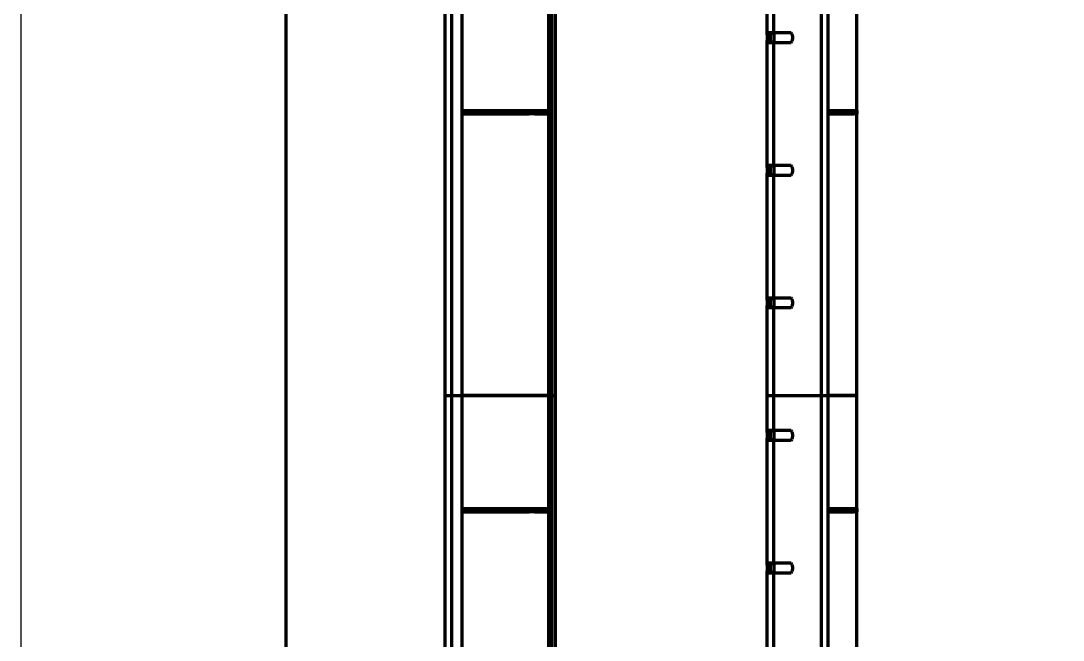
# Model space of a CAD drawing. Header units: millimetres. Extents: x 0 to 594, y 0 to 420.
# Drawn here: x 0 to 78.6, y 212.6 to 259.3 of the extents above; entities that cross this region are included whole.
import ezdxf

# ---------------------------------------------------------------- set-up
doc = ezdxf.new("R2010")
doc.units = ezdxf.units.MM

msp = doc.modelspace()

# ---------------------------------------------------------------- linework, layer by layer
at = {"color": 1, "lineweight": 70}
for p, q in [((32, 231), (32, 405)), ((32.5, 231), (32.5, 405)), ((33.3, 231), (33.3, 405)), ((40.05, 231), (40.05, 405)), ((40.3, 405), (40.3, 231)), ((60.4, 231), (60.4, 405)), ((60.9, 231), (60.9, 405)), ((39.8, 282.25), (39.8, 252.5)), ((63.05, 252.5), (63.05, 282.25)), ((32, 258.36), (32, 267.64)), ((56.3, 258.36), (56.3, 267.64)), ((56.8, 258.36), (56.8, 267.64)), ((56.3, 258.359), (56.3, 258.36)), ((56.303, 258.36), (56.3, 258.36)), ((56.3, 258.356), (56.3, 258.359)), ((56.3, 258.352), (56.3, 258.356)), ((56.3, 258.345), (56.3, 258.352)), ((56.3, 258.337), (56.3, 258.345)), ((56.3, 258.327), (56.3, 258.337)), ((56.3, 258.316), (56.3, 258.327)), ((56.3, 258.304), (56.3, 258.316)), ((56.3, 258.29), (56.3, 258.304)), ((56.3, 258.275), (56.3, 258.29)), ((56.3, 258.26), (56.3, 258.275)), ((56.3, 258.243), (56.3, 258.26)), ((56.3, 258.227), (56.3, 258.243)), ((56.3, 258.21), (56.3, 258.227)), ((56.3, 258.21), (56.3, 257.79)), ((56.55, 258.21), (56.3, 258.21)), ((56.313, 258.36), (56.303, 258.36)), ((56.328, 258.36), (56.313, 258.36)), ((56.35, 258.36), (56.328, 258.36)), ((56.377, 258.36), (56.35, 258.36)), ((56.409, 258.36), (56.377, 258.36)), ((56.446, 258.36), (56.409, 258.36)), ((56.488, 258.36), (56.446, 258.36)), ((56.534, 258.36), (56.488, 258.36)), ((56.583, 258.36), (56.534, 258.36)), ((56.55, 258.36), (56.55, 258.359)), ((56.55, 258.359), (56.55, 258.356)), ((56.55, 258.356), (56.55, 258.352)), ((56.55, 258.352), (56.55, 258.345)), ((56.55, 258.345), (56.55, 258.337)), ((56.55, 258.337), (56.55, 258.327)), ((56.55, 258.327), (56.55, 258.316)), ((56.55, 258.316), (56.55, 258.304)), ((56.55, 258.304), (56.55, 258.29)), ((56.55, 258.29), (56.55, 258.275)), ((56.55, 258.275), (56.55, 258.26)), ((56.55, 258.26), (56.55, 258.243)), ((56.55, 258.243), (56.55, 258.227)), ((56.55, 258.227), (56.55, 258.21)), ((56.55, 257.79), (56.55, 258.21)), ((56.635, 258.36), (56.583, 258.36)), ((56.689, 258.36), (56.635, 258.36)), ((56.744, 258.36), (56.689, 258.36)), ((56.8, 258.36), (56.744, 258.36)), ((58.1, 258.36), (56.8, 258.36)), ((56.8, 258.36), (56.8, 257.64)), ((58.171, 258.271), (58.1, 258.36)), ((58.22, 258.168), (58.171, 258.271)), ((58.246, 258.057), (58.22, 258.168)), ((58.22, 257.832), (58.246, 257.943)), ((58.246, 257.943), (58.246, 258.057)), ((32, 248.36), (32, 257.64)), ((56.3, 257.773), (56.3, 257.79)), ((56.3, 257.79), (56.55, 257.79)), ((56.3, 257.757), (56.3, 257.773)), ((56.3, 257.74), (56.3, 257.757)), ((56.3, 257.725), (56.3, 257.74)), ((56.3, 257.71), (56.3, 257.725)), ((56.3, 257.696), (56.3, 257.71)), ((56.3, 257.684), (56.3, 257.696)), ((56.3, 257.673), (56.3, 257.684)), ((56.3, 257.663), (56.3, 257.673)), ((56.3, 257.655), (56.3, 257.663)), ((56.3, 257.648), (56.3, 257.655)), ((56.3, 257.644), (56.3, 257.648)), ((56.3, 257.641), (56.3, 257.644)), ((56.3, 257.64), (56.3, 257.641)), ((56.3, 257.64), (56.303, 257.64)), ((56.3, 248.36), (56.3, 257.64)), ((56.303, 257.64), (56.313, 257.64)), ((56.313, 257.64), (56.328, 257.64)), ((56.328, 257.64), (56.35, 257.64)), ((56.35, 257.64), (56.377, 257.64)), ((56.377, 257.64), (56.409, 257.64)), ((56.409, 257.64), (56.446, 257.64)), ((56.446, 257.64), (56.488, 257.64)), ((56.488, 257.64), (56.534, 257.64)), ((56.534, 257.64), (56.583, 257.64)), ((56.55, 257.79), (56.55, 257.773)), ((56.55, 257.773), (56.55, 257.757)), ((56.55, 257.757), (56.55, 257.74)), ((56.55, 257.74), (56.55, 257.725)), ((56.55, 257.725), (56.55, 257.71)), ((56.55, 257.71), (56.55, 257.696)), ((56.55, 257.696), (56.55, 257.684)), ((56.55, 257.684), (56.55, 257.673)), ((56.55, 257.673), (56.55, 257.663)), ((56.55, 257.663), (56.55, 257.655)), ((56.55, 257.655), (56.55, 257.648)), ((56.55, 257.648), (56.55, 257.644)), ((56.55, 257.644), (56.55, 257.641)), ((56.55, 257.641), (56.55, 257.64)), ((56.583, 257.64), (56.635, 257.64)), ((56.635, 257.64), (56.689, 257.64)), ((56.689, 257.64), (56.744, 257.64)), ((56.744, 257.64), (56.8, 257.64)), ((56.8, 257.64), (58.1, 257.64)), ((56.8, 248.36), (56.8, 257.64)), ((58.1, 257.64), (58.171, 257.729)), ((58.171, 257.729), (58.22, 257.832)), ((33.3, 252.5), (33.71, 252.5)), ((33.71, 252.5), (34.119, 252.5)), ((34.119, 252.5), (34.525, 252.5)), ((34.525, 252.5), (34.926, 252.5)), ((34.926, 252.5), (35.322, 252.5)), ((35.322, 252.5), (35.709, 252.5)), ((35.709, 252.5), (36.087, 252.5)), ((36.087, 252.5), (36.455, 252.5)), ((36.455, 252.5), (36.81, 252.5)), ((36.81, 252.5), (37.152, 252.5)), ((37.152, 252.5), (37.478, 252.5)), ((37.478, 252.5), (37.789, 252.5)), ((37.789, 252.5), (38.081, 252.5)), ((38.081, 252.5), (38.355, 252.5)), ((38.355, 252.5), (38.376, 252.5)), ((38.355, 252.25), (38.355, 252.5)), ((38.376, 252.5), (38.398, 252.5)), ((38.398, 252.5), (38.422, 252.5)), ((38.422, 252.5), (38.447, 252.5)), ((38.447, 252.5), (38.472, 252.5)), ((38.472, 252.5), (38.499, 252.5)), ((38.499, 252.5), (38.527, 252.5)), ((38.527, 252.5), (38.556, 252.5)), ((38.556, 252.5), (38.585, 252.5)), ((38.585, 252.5), (38.615, 252.5)), ((38.615, 252.5), (38.645, 252.5)), ((38.645, 252.5), (38.676, 252.5)), ((38.676, 252.5), (38.707, 252.5)), ((38.707, 252.5), (38.738, 252.5)), ((38.738, 252.5), (39.75, 252.5)), ((38.738, 252.5), (38.738, 252.25)), ((39.75, 252.5), (39.778, 252.5)), ((39.75, 252.25), (39.75, 252.5)), ((39.778, 252.5), (39.806, 252.5)), ((39.806, 252.5), (39.833, 252.5)), ((39.833, 252.5), (39.858, 252.5)), ((39.858, 252.5), (39.883, 252.5)), ((39.883, 252.5), (39.906, 252.5)), ((39.906, 252.5), (39.927, 252.5)), ((39.927, 252.5), (39.945, 252.5)), ((39.945, 252.5), (39.962, 252.5)), ((39.962, 252.5), (39.975, 252.5)), ((39.975, 252.5), (39.986, 252.5)), ((39.986, 252.5), (39.994, 252.5)), ((39.994, 252.5), (39.998, 252.5)), ((39.998, 252.5), (40, 252.5)), ((40, 252.5), (40, 252.25)), ((60.9, 252.5), (60.986, 252.5)), ((60.986, 252.5), (61.08, 252.5)), ((61.08, 252.5), (61.184, 252.5)), ((61.184, 252.5), (61.297, 252.5)), ((61.297, 252.5), (61.419, 252.5)), ((61.419, 252.5), (61.549, 252.5)), ((61.549, 252.5), (61.687, 252.5)), ((61.687, 252.5), (61.834, 252.5)), ((61.834, 252.5), (61.989, 252.5)), ((61.989, 252.5), (62.151, 252.5)), ((62.151, 252.5), (62.321, 252.5)), ((62.321, 252.5), (62.498, 252.5)), ((62.498, 252.5), (62.682, 252.5)), ((62.682, 252.5), (62.872, 252.5)), ((62.872, 252.5), (62.895, 252.5)), ((62.872, 252.25), (62.872, 252.5)), ((62.895, 252.5), (62.917, 252.5)), ((62.917, 252.5), (62.937, 252.5)), ((62.937, 252.5), (62.956, 252.5)), ((62.956, 252.5), (62.974, 252.5)), ((62.974, 252.5), (62.989, 252.5)), ((62.989, 252.5), (63.003, 252.5)), ((63.003, 252.5), (63.016, 252.5)), ((63.016, 252.5), (63.026, 252.5)), ((63.026, 252.5), (63.035, 252.5)), ((63.035, 252.5), (63.041, 252.5)), ((63.041, 252.5), (63.046, 252.5)), ((63.046, 252.5), (63.049, 252.5)), ((63.049, 252.5), (63.05, 252.5)), ((63.05, 252.5), (63.05, 252.25)), ((33.3, 252.25), (33.71, 252.25)), ((33.71, 252.25), (34.119, 252.25)), ((34.119, 252.25), (34.525, 252.25)), ((34.525, 252.25), (34.926, 252.25)), ((34.926, 252.25), (35.322, 252.25)), ((35.322, 252.25), (35.709, 252.25)), ((35.709, 252.25), (36.087, 252.25)), ((36.087, 252.25), (36.455, 252.25)), ((36.455, 252.25), (36.81, 252.25)), ((36.81, 252.25), (37.152, 252.25)), ((37.152, 252.25), (37.478, 252.25)), ((37.478, 252.25), (37.789, 252.25)), ((37.789, 252.25), (38.081, 252.25)), ((38.081, 252.25), (38.355, 252.25)), ((38.376, 252.25), (38.355, 252.25)), ((38.398, 252.25), (38.376, 252.25)), ((38.422, 252.25), (38.398, 252.25)), ((38.447, 252.25), (38.422, 252.25)), ((38.472, 252.25), (38.447, 252.25)), ((38.499, 252.25), (38.472, 252.25)), ((38.527, 252.25), (38.499, 252.25)), ((38.556, 252.25), (38.527, 252.25)), ((38.585, 252.25), (38.556, 252.25)), ((38.615, 252.25), (38.585, 252.25)), ((38.645, 252.25), (38.615, 252.25)), ((38.676, 252.25), (38.645, 252.25)), ((38.707, 252.25), (38.676, 252.25)), ((38.738, 252.25), (38.707, 252.25)), ((38.738, 252.25), (39.75, 252.25)), ((39.778, 252.25), (39.75, 252.25)), ((39.806, 252.25), (39.778, 252.25)), ((39.8, 252.25), (39.8, 231)), ((39.833, 252.25), (39.806, 252.25)), ((39.858, 252.25), (39.833, 252.25)), ((39.883, 252.25), (39.858, 252.25)), ((39.906, 252.25), (39.883, 252.25)), ((39.927, 252.25), (39.906, 252.25)), ((39.945, 252.25), (39.927, 252.25)), ((39.962, 252.25), (39.945, 252.25)), ((39.975, 252.25), (39.962, 252.25)), ((39.986, 252.25), (39.975, 252.25)), ((39.994, 252.25), (39.986, 252.25)), ((39.998, 252.25), (39.994, 252.25)), ((40, 252.25), (39.998, 252.25)), ((60.9, 252.25), (60.986, 252.25)), ((60.986, 252.25), (61.08, 252.25)), ((61.08, 252.25), (61.184, 252.25)), ((61.184, 252.25), (61.297, 252.25)), ((61.297, 252.25), (61.419, 252.25)), ((61.419, 252.25), (61.549, 252.25)), ((61.549, 252.25), (61.687, 252.25)), ((61.687, 252.25), (61.834, 252.25)), ((61.834, 252.25), (61.989, 252.25)), ((61.989, 252.25), (62.151, 252.25)), ((62.151, 252.25), (62.321, 252.25)), ((62.321, 252.25), (62.498, 252.25)), ((62.498, 252.25), (62.682, 252.25)), ((62.682, 252.25), (62.872, 252.25)), ((62.895, 252.25), (62.872, 252.25)), ((62.917, 252.25), (62.895, 252.25)), ((62.937, 252.25), (62.917, 252.25)), ((62.956, 252.25), (62.937, 252.25)), ((62.974, 252.25), (62.956, 252.25)), ((62.989, 252.25), (62.974, 252.25)), ((63.003, 252.25), (62.989, 252.25)), ((63.016, 252.25), (63.003, 252.25)), ((63.026, 252.25), (63.016, 252.25)), ((63.035, 252.25), (63.026, 252.25)), ((63.041, 252.25), (63.035, 252.25)), ((63.046, 252.25), (63.041, 252.25)), ((63.049, 252.25), (63.046, 252.25)), ((63.05, 252.25), (63.049, 252.25)), ((63.05, 231), (63.05, 252.25)), ((56.3, 248.359), (56.3, 248.36)), ((56.303, 248.36), (56.3, 248.36)), ((56.3, 248.356), (56.3, 248.359)), ((56.3, 248.352), (56.3, 248.356)), ((56.3, 248.345), (56.3, 248.352)), ((56.3, 248.337), (56.3, 248.345)), ((56.3, 248.327), (56.3, 248.337)), ((56.3, 248.316), (56.3, 248.327)), ((56.3, 248.304), (56.3, 248.316)), ((56.3, 248.29), (56.3, 248.304)), ((56.3, 248.275), (56.3, 248.29)), ((56.3, 248.26), (56.3, 248.275)), ((56.3, 248.243), (56.3, 248.26)), ((56.3, 248.227), (56.3, 248.243)), ((56.3, 248.21), (56.3, 248.227)), ((56.3, 248.21), (56.3, 247.79)), ((56.55, 248.21), (56.3, 248.21)), ((56.3, 247.773), (56.3, 247.79)), ((56.3, 247.79), (56.55, 247.79)), ((56.3, 247.757), (56.3, 247.773)), ((56.3, 247.74), (56.3, 247.757)), ((56.3, 247.725), (56.3, 247.74)), ((56.3, 247.71), (56.3, 247.725)), ((56.3, 247.696), (56.3, 247.71)), ((56.3, 247.684), (56.3, 247.696)), ((56.3, 247.673), (56.3, 247.684)), ((56.3, 247.663), (56.3, 247.673)), ((56.313, 248.36), (56.303, 248.36)), ((56.328, 248.36), (56.313, 248.36)), ((56.35, 248.36), (56.328, 248.36)), ((56.377, 248.36), (56.35, 248.36)), ((56.409, 248.36), (56.377, 248.36)), ((56.446, 248.36), (56.409, 248.36)), ((56.488, 248.36), (56.446, 248.36)), ((56.534, 248.36), (56.488, 248.36)), ((56.583, 248.36), (56.534, 248.36)), ((56.55, 248.36), (56.55, 248.359)), ((56.55, 248.359), (56.55, 248.356)), ((56.55, 248.356), (56.55, 248.352)), ((56.55, 248.352), (56.55, 248.345)), ((56.55, 248.345), (56.55, 248.337)), ((56.55, 248.337), (56.55, 248.327)), ((56.55, 248.327), (56.55, 248.316)), ((56.55, 248.316), (56.55, 248.304)), ((56.55, 248.304), (56.55, 248.29)), ((56.55, 248.29), (56.55, 248.275)), ((56.55, 248.275), (56.55, 248.26)), ((56.55, 248.26), (56.55, 248.243)), ((56.55, 248.243), (56.55, 248.227)), ((56.55, 248.227), (56.55, 248.21)), ((56.55, 247.79), (56.55, 248.21)), ((56.55, 247.79), (56.55, 247.773)), ((56.55, 247.773), (56.55, 247.757)), ((56.55, 247.757), (56.55, 247.74)), ((56.55, 247.74), (56.55, 247.725)), ((56.55, 247.725), (56.55, 247.71)), ((56.55, 247.71), (56.55, 247.696)), ((56.55, 247.696), (56.55, 247.684)), ((56.55, 247.684), (56.55, 247.673)), ((56.55, 247.673), (56.55, 247.663)), ((56.635, 248.36), (56.583, 248.36)), ((56.689, 248.36), (56.635, 248.36)), ((56.744, 248.36), (56.689, 248.36)), ((56.8, 248.36), (56.744, 248.36)), ((58.1, 248.36), (56.8, 248.36)), ((56.8, 248.36), (56.8, 247.64)), ((58.171, 248.271), (58.1, 248.36)), ((58.1, 247.64), (58.171, 247.729)), ((58.22, 248.168), (58.171, 248.271)), ((58.171, 247.729), (58.22, 247.832)), ((58.246, 248.057), (58.22, 248.168)), ((58.22, 247.832), (58.246, 247.943)), ((58.246, 247.943), (58.246, 248.057)), ((32, 238.36), (32, 247.64)), ((56.3, 247.655), (56.3, 247.663)), ((56.3, 247.648), (56.3, 247.655)), ((56.3, 247.644), (56.3, 247.648)), ((56.3, 247.641), (56.3, 247.644)), ((56.3, 247.64), (56.3, 247.641)), ((56.3, 247.64), (56.303, 247.64)), ((56.3, 238.36), (56.3, 247.64)), ((56.303, 247.64), (56.313, 247.64)), ((56.313, 247.64), (56.328, 247.64)), ((56.328, 247.64), (56.35, 247.64)), ((56.35, 247.64), (56.377, 247.64)), ((56.377, 247.64), (56.409, 247.64)), ((56.409, 247.64), (56.446, 247.64)), ((56.446, 247.64), (56.488, 247.64)), ((56.488, 247.64), (56.534, 247.64)), ((56.534, 247.64), (56.583, 247.64)), ((56.55, 247.663), (56.55, 247.655)), ((56.55, 247.655), (56.55, 247.648)), ((56.55, 247.648), (56.55, 247.644)), ((56.55, 247.644), (56.55, 247.641)), ((56.55, 247.641), (56.55, 247.64)), ((56.583, 247.64), (56.635, 247.64)), ((56.635, 247.64), (56.689, 247.64)), ((56.689, 247.64), (56.744, 247.64)), ((56.744, 247.64), (56.8, 247.64)), ((56.8, 247.64), (58.1, 247.64)), ((56.8, 238.36), (56.8, 247.64)), ((56.3, 238.359), (56.3, 238.36)), ((56.303, 238.36), (56.3, 238.36)), ((56.3, 238.356), (56.3, 238.359)), ((56.3, 238.352), (56.3, 238.356)), ((56.3, 238.345), (56.3, 238.352)), ((56.3, 238.337), (56.3, 238.345)), ((56.3, 238.327), (56.3, 238.337)), ((56.3, 238.316), (56.3, 238.327)), ((56.3, 238.304), (56.3, 238.316)), ((56.3, 238.29), (56.3, 238.304)), ((56.3, 238.275), (56.3, 238.29)), ((56.3, 238.26), (56.3, 238.275)), ((56.3, 238.243), (56.3, 238.26)), ((56.3, 238.227), (56.3, 238.243)), ((56.313, 238.36), (56.303, 238.36)), ((56.328, 238.36), (56.313, 238.36)), ((56.35, 238.36), (56.328, 238.36)), ((56.377, 238.36), (56.35, 238.36)), ((56.409, 238.36), (56.377, 238.36)), ((56.446, 238.36), (56.409, 238.36)), ((56.488, 238.36), (56.446, 238.36)), ((56.534, 238.36), (56.488, 238.36)), ((56.583, 238.36), (56.534, 238.36)), ((56.55, 238.36), (56.55, 238.359)), ((56.55, 238.359), (56.55, 238.356)), ((56.55, 238.356), (56.55, 238.352)), ((56.55, 238.352), (56.55, 238.345)), ((56.55, 238.345), (56.55, 238.337)), ((56.55, 238.337), (56.55, 238.327)), ((56.55, 238.327), (56.55, 238.316)), ((56.55, 238.316), (56.55, 238.304)), ((56.55, 238.304), (56.55, 238.29)), ((56.55, 238.29), (56.55, 238.275)), ((56.55, 238.275), (56.55, 238.26)), ((56.55, 238.26), (56.55, 238.243)), ((56.55, 238.243), (56.55, 238.227)), ((56.635, 238.36), (56.583, 238.36)), ((56.689, 238.36), (56.635, 238.36)), ((56.744, 238.36), (56.689, 238.36)), ((56.8, 238.36), (56.744, 238.36)), ((58.1, 238.36), (56.8, 238.36)), ((56.8, 238.36), (56.8, 237.64)), ((58.171, 238.271), (58.1, 238.36)), ((58.22, 238.168), (58.171, 238.271)), ((32, 231), (32, 237.64)), ((56.3, 238.21), (56.3, 238.227)), ((56.3, 238.21), (56.3, 237.79)), ((56.55, 238.21), (56.3, 238.21)), ((56.3, 237.773), (56.3, 237.79)), ((56.3, 237.79), (56.55, 237.79)), ((56.3, 237.757), (56.3, 237.773)), ((56.3, 237.74), (56.3, 237.757)), ((56.3, 237.725), (56.3, 237.74)), ((56.3, 237.71), (56.3, 237.725)), ((56.3, 237.696), (56.3, 237.71)), ((56.3, 237.684), (56.3, 237.696)), ((56.3, 237.673), (56.3, 237.684)), ((56.3, 237.663), (56.3, 237.673)), ((56.3, 237.655), (56.3, 237.663)), ((56.3, 237.648), (56.3, 237.655)), ((56.3, 237.644), (56.3, 237.648)), ((56.3, 237.641), (56.3, 237.644)), ((56.3, 237.64), (56.3, 237.641)), ((56.3, 237.64), (56.303, 237.64)), ((56.3, 231), (56.3, 237.64)), ((56.303, 237.64), (56.313, 237.64)), ((56.313, 237.64), (56.328, 237.64)), ((56.328, 237.64), (56.35, 237.64)), ((56.35, 237.64), (56.377, 237.64)), ((56.377, 237.64), (56.409, 237.64)), ((56.409, 237.64), (56.446, 237.64)), ((56.446, 237.64), (56.488, 237.64)), ((56.488, 237.64), (56.534, 237.64)), ((56.534, 237.64), (56.583, 237.64)), ((56.55, 238.227), (56.55, 238.21)), ((56.55, 237.79), (56.55, 238.21)), ((56.55, 237.79), (56.55, 237.773)), ((56.55, 237.773), (56.55, 237.757)), ((56.55, 237.757), (56.55, 237.74)), ((56.55, 237.74), (56.55, 237.725)), ((56.55, 237.725), (56.55, 237.71)), ((56.55, 237.71), (56.55, 237.696)), ((56.55, 237.696), (56.55, 237.684)), ((56.55, 237.684), (56.55, 237.673)), ((56.55, 237.673), (56.55, 237.663)), ((56.55, 237.663), (56.55, 237.655)), ((56.55, 237.655), (56.55, 237.648)), ((56.55, 237.648), (56.55, 237.644)), ((56.55, 237.644), (56.55, 237.641)), ((56.55, 237.641), (56.55, 237.64)), ((56.583, 237.64), (56.635, 237.64)), ((56.635, 237.64), (56.689, 237.64)), ((56.689, 237.64), (56.744, 237.64)), ((56.744, 237.64), (56.8, 237.64)), ((56.8, 237.64), (58.1, 237.64)), ((56.8, 231), (56.8, 237.64)), ((58.1, 237.64), (58.171, 237.729)), ((58.171, 237.729), (58.22, 237.832)), ((58.246, 238.057), (58.22, 238.168)), ((58.22, 237.832), (58.246, 237.943)), ((58.246, 237.943), (58.246, 238.057)), ((32, 231), (32.003, 231)), ((32, 231), (32.003, 231)), ((32, 131), (32, 231)), ((32, 228.36), (32, 231)), ((32.003, 231), (32.013, 231)), ((32.003, 231), (32.013, 231)), ((32.013, 231), (32.028, 231)), ((32.013, 231), (32.028, 231)), ((32.028, 231), (32.05, 231)), ((32.028, 231), (32.05, 231)), ((32.05, 231), (32.077, 231)), ((32.05, 231), (32.077, 231)), ((32.077, 231), (32.109, 231)), ((32.077, 231), (32.109, 231)), ((32.109, 231), (32.146, 231)), ((32.109, 231), (32.146, 231)), ((32.146, 231), (32.188, 231)), ((32.146, 231), (32.188, 231)), ((32.188, 231), (32.234, 231)), ((32.188, 231), (32.234, 231)), ((32.234, 231), (32.283, 231)), ((32.234, 231), (32.283, 231)), ((32.283, 231), (32.335, 231)), ((32.283, 231), (32.335, 231)), ((32.335, 231), (32.389, 231)), ((32.335, 231), (32.389, 231)), ((32.389, 231), (32.444, 231)), ((32.389, 231), (32.444, 231)), ((32.444, 231), (32.5, 231)), ((32.444, 231), (32.5, 231)), ((32.5, 231), (33.3, 231)), ((32.5, 231), (33.3, 231)), ((32.5, 131), (32.5, 231)), ((39.8, 231), (33.3, 231)), ((33.3, 231), (39.8, 231)), ((33.3, 131), (33.3, 231)), ((39.828, 231), (39.8, 231)), ((39.8, 231), (39.828, 231)), ((39.8, 231), (39.8, 222.5)), ((39.856, 231), (39.828, 231)), ((39.828, 231), (39.856, 231)), ((39.883, 231), (39.856, 231)), ((39.856, 231), (39.883, 231)), ((39.908, 231), (39.883, 231)), ((39.883, 231), (39.908, 231)), ((39.933, 231), (39.908, 231)), ((39.908, 231), (39.933, 231)), ((39.956, 231), (39.933, 231)), ((39.933, 231), (39.956, 231)), ((39.977, 231), (39.956, 231)), ((39.956, 231), (39.977, 231)), ((39.995, 231), (39.977, 231)), ((39.977, 231), (39.995, 231)), ((40.012, 231), (39.995, 231)), ((39.995, 231), (40.012, 231)), ((40.025, 231), (40.012, 231)), ((40.012, 231), (40.025, 231)), ((40.036, 231), (40.025, 231)), ((40.025, 231), (40.036, 231)), ((40.044, 231), (40.036, 231)), ((40.036, 231), (40.044, 231)), ((40.048, 231), (40.044, 231)), ((40.044, 231), (40.048, 231)), ((40.05, 231), (40.048, 231)), ((40.048, 231), (40.05, 231)), ((40.05, 231), (40.3, 231)), ((40.05, 231), (40.3, 231)), ((40.05, 131), (40.05, 231)), ((40.3, 231), (40.3, 131)), ((56.3, 231), (56.303, 231)), ((56.3, 231), (56.303, 231)), ((56.3, 228.36), (56.3, 231)), ((56.303, 231), (56.313, 231)), ((56.303, 231), (56.313, 231)), ((56.313, 231), (56.328, 231)), ((56.313, 231), (56.328, 231)), ((56.328, 231), (56.35, 231)), ((56.328, 231), (56.35, 231)), ((56.35, 231), (56.377, 231)), ((56.35, 231), (56.377, 231)), ((56.377, 231), (56.409, 231)), ((56.377, 231), (56.409, 231)), ((56.409, 231), (56.446, 231)), ((56.409, 231), (56.446, 231)), ((56.446, 231), (56.488, 231)), ((56.446, 231), (56.488, 231)), ((56.488, 231), (56.534, 231)), ((56.488, 231), (56.534, 231)), ((56.534, 231), (56.583, 231)), ((56.534, 231), (56.583, 231)), ((56.583, 231), (56.635, 231)), ((56.583, 231), (56.635, 231)), ((56.635, 231), (56.689, 231)), ((56.635, 231), (56.689, 231)), ((56.689, 231), (56.744, 231)), ((56.689, 231), (56.744, 231)), ((56.744, 231), (56.8, 231)), ((56.744, 231), (56.8, 231)), ((56.8, 231), (60.4, 231)), ((56.8, 231), (60.4, 231)), ((56.8, 228.36), (56.8, 231)), ((60.4, 231), (60.456, 231)), ((60.4, 231), (60.456, 231)), ((60.4, 131), (60.4, 231)), ((60.456, 231), (60.511, 231)), ((60.456, 231), (60.511, 231)), ((60.511, 231), (60.565, 231)), ((60.511, 231), (60.565, 231)), ((60.565, 231), (60.617, 231)), ((60.565, 231), (60.617, 231)), ((60.617, 231), (60.666, 231)), ((60.617, 231), (60.666, 231)), ((60.666, 231), (60.712, 231)), ((60.666, 231), (60.712, 231)), ((60.712, 231), (60.754, 231)), ((60.712, 231), (60.754, 231)), ((60.754, 231), (60.791, 231)), ((60.754, 231), (60.791, 231)), ((60.791, 231), (60.823, 231)), ((60.791, 231), (60.823, 231)), ((60.823, 231), (60.85, 231)), ((60.823, 231), (60.85, 231)), ((60.85, 231), (60.872, 231)), ((60.85, 231), (60.872, 231)), ((60.872, 231), (60.887, 231)), ((60.872, 231), (60.887, 231)), ((60.887, 231), (60.897, 231)), ((60.887, 231), (60.897, 231)), ((60.897, 231), (60.9, 231)), ((60.897, 231), (60.9, 231)), ((63.05, 231), (60.9, 231)), ((60.9, 231), (63.05, 231)), ((60.9, 131), (60.9, 231)), ((63.05, 162.5), (63.05, 231)), ((56.3, 228.359), (56.3, 228.36)), ((56.303, 228.36), (56.3, 228.36)), ((56.3, 228.356), (56.3, 228.359)), ((56.3, 228.352), (56.3, 228.356)), ((56.3, 228.345), (56.3, 228.352)), ((56.3, 228.337), (56.3, 228.345)), ((56.3, 228.327), (56.3, 228.337)), ((56.3, 228.316), (56.3, 228.327)), ((56.3, 228.304), (56.3, 228.316)), ((56.3, 228.29), (56.3, 228.304)), ((56.3, 228.275), (56.3, 228.29)), ((56.3, 228.26), (56.3, 228.275)), ((56.3, 228.243), (56.3, 228.26)), ((56.3, 228.227), (56.3, 228.243)), ((56.3, 228.21), (56.3, 228.227)), ((56.3, 228.21), (56.3, 227.79)), ((56.55, 228.21), (56.3, 228.21)), ((56.313, 228.36), (56.303, 228.36)), ((56.328, 228.36), (56.313, 228.36)), ((56.35, 228.36), (56.328, 228.36)), ((56.377, 228.36), (56.35, 228.36)), ((56.409, 228.36), (56.377, 228.36)), ((56.446, 228.36), (56.409, 228.36)), ((56.488, 228.36), (56.446, 228.36)), ((56.534, 228.36), (56.488, 228.36)), ((56.583, 228.36), (56.534, 228.36)), ((56.55, 228.36), (56.55, 228.359)), ((56.55, 228.359), (56.55, 228.356)), ((56.55, 228.356), (56.55, 228.352)), ((56.55, 228.352), (56.55, 228.345)), ((56.55, 228.345), (56.55, 228.337)), ((56.55, 228.337), (56.55, 228.327)), ((56.55, 228.327), (56.55, 228.316)), ((56.55, 228.316), (56.55, 228.304)), ((56.55, 228.304), (56.55, 228.29)), ((56.55, 228.29), (56.55, 228.275)), ((56.55, 228.275), (56.55, 228.26)), ((56.55, 228.26), (56.55, 228.243)), ((56.55, 228.243), (56.55, 228.227)), ((56.55, 228.227), (56.55, 228.21)), ((56.55, 227.79), (56.55, 228.21)), ((56.635, 228.36), (56.583, 228.36)), ((56.689, 228.36), (56.635, 228.36)), ((56.744, 228.36), (56.689, 228.36)), ((56.8, 228.36), (56.744, 228.36)), ((58.1, 228.36), (56.8, 228.36)), ((56.8, 228.36), (56.8, 227.64)), ((58.171, 228.271), (58.1, 228.36)), ((58.22, 228.168), (58.171, 228.271)), ((58.246, 228.057), (58.22, 228.168)), ((58.246, 227.943), (58.246, 228.057)), ((32, 218.36), (32, 227.64)), ((56.3, 227.773), (56.3, 227.79)), ((56.3, 227.79), (56.55, 227.79)), ((56.3, 227.757), (56.3, 227.773)), ((56.3, 227.74), (56.3, 227.757)), ((56.3, 227.725), (56.3, 227.74)), ((56.3, 227.71), (56.3, 227.725)), ((56.3, 227.696), (56.3, 227.71)), ((56.3, 227.684), (56.3, 227.696)), ((56.3, 227.673), (56.3, 227.684)), ((56.3, 227.663), (56.3, 227.673)), ((56.3, 227.655), (56.3, 227.663)), ((56.3, 227.648), (56.3, 227.655)), ((56.3, 227.644), (56.3, 227.648)), ((56.3, 227.641), (56.3, 227.644)), ((56.3, 227.64), (56.3, 227.641)), ((56.3, 227.64), (56.303, 227.64)), ((56.3, 218.36), (56.3, 227.64)), ((56.303, 227.64), (56.313, 227.64)), ((56.313, 227.64), (56.328, 227.64)), ((56.328, 227.64), (56.35, 227.64)), ((56.35, 227.64), (56.377, 227.64)), ((56.377, 227.64), (56.409, 227.64)), ((56.409, 227.64), (56.446, 227.64)), ((56.446, 227.64), (56.488, 227.64)), ((56.488, 227.64), (56.534, 227.64)), ((56.534, 227.64), (56.583, 227.64)), ((56.55, 227.79), (56.55, 227.773)), ((56.55, 227.773), (56.55, 227.757)), ((56.55, 227.757), (56.55, 227.74)), ((56.55, 227.74), (56.55, 227.725)), ((56.55, 227.725), (56.55, 227.71)), ((56.55, 227.71), (56.55, 227.696)), ((56.55, 227.696), (56.55, 227.684)), ((56.55, 227.684), (56.55, 227.673)), ((56.55, 227.673), (56.55, 227.663)), ((56.55, 227.663), (56.55, 227.655)), ((56.55, 227.655), (56.55, 227.648)), ((56.55, 227.648), (56.55, 227.644)), ((56.55, 227.644), (56.55, 227.641)), ((56.55, 227.641), (56.55, 227.64)), ((56.583, 227.64), (56.635, 227.64)), ((56.635, 227.64), (56.689, 227.64)), ((56.689, 227.64), (56.744, 227.64)), ((56.744, 227.64), (56.8, 227.64)), ((56.8, 227.64), (58.1, 227.64)), ((56.8, 218.36), (56.8, 227.64)), ((58.1, 227.64), (58.171, 227.729)), ((58.171, 227.729), (58.22, 227.832)), ((58.22, 227.832), (58.246, 227.943)), ((33.3, 222.5), (33.71, 222.5)), ((33.3, 222.25), (33.71, 222.25)), ((33.71, 222.5), (34.119, 222.5)), ((33.71, 222.25), (34.119, 222.25)), ((34.119, 222.5), (34.525, 222.5)), ((34.119, 222.25), (34.525, 222.25)), ((34.525, 222.5), (34.926, 222.5)), ((34.525, 222.25), (34.926, 222.25)), ((34.926, 222.5), (35.322, 222.5)), ((34.926, 222.25), (35.322, 222.25)), ((35.322, 222.5), (35.709, 222.5)), ((35.322, 222.25), (35.709, 222.25)), ((35.709, 222.5), (36.087, 222.5)), ((35.709, 222.25), (36.087, 222.25)), ((36.087, 222.5), (36.455, 222.5)), ((36.087, 222.25), (36.455, 222.25)), ((36.455, 222.5), (36.81, 222.5)), ((36.455, 222.25), (36.81, 222.25)), ((36.81, 222.5), (37.152, 222.5)), ((36.81, 222.25), (37.152, 222.25)), ((37.152, 222.5), (37.478, 222.5)), ((37.152, 222.25), (37.478, 222.25)), ((37.478, 222.5), (37.789, 222.5)), ((37.478, 222.25), (37.789, 222.25)), ((37.789, 222.5), (38.081, 222.5)), ((37.789, 222.25), (38.081, 222.25)), ((38.081, 222.5), (38.355, 222.5)), ((38.081, 222.25), (38.355, 222.25)), ((38.355, 222.5), (38.376, 222.5)), ((38.355, 222.25), (38.355, 222.5)), ((38.376, 222.25), (38.355, 222.25)), ((38.376, 222.5), (38.398, 222.5)), ((38.398, 222.25), (38.376, 222.25)), ((38.398, 222.5), (38.422, 222.5)), ((38.422, 222.25), (38.398, 222.25)), ((38.422, 222.5), (38.447, 222.5)), ((38.447, 222.25), (38.422, 222.25)), ((38.447, 222.5), (38.472, 222.5)), ((38.472, 222.25), (38.447, 222.25)), ((38.472, 222.5), (38.499, 222.5)), ((38.499, 222.25), (38.472, 222.25)), ((38.499, 222.5), (38.527, 222.5)), ((38.527, 222.25), (38.499, 222.25)), ((38.527, 222.5), (38.556, 222.5)), ((38.556, 222.25), (38.527, 222.25)), ((38.556, 222.5), (38.585, 222.5)), ((38.585, 222.25), (38.556, 222.25)), ((38.585, 222.5), (38.615, 222.5)), ((38.615, 222.25), (38.585, 222.25)), ((38.615, 222.5), (38.645, 222.5)), ((38.645, 222.25), (38.615, 222.25)), ((38.645, 222.5), (38.676, 222.5)), ((38.676, 222.25), (38.645, 222.25)), ((38.676, 222.5), (38.707, 222.5)), ((38.707, 222.25), (38.676, 222.25)), ((38.707, 222.5), (38.738, 222.5)), ((38.738, 222.25), (38.707, 222.25)), ((38.738, 222.5), (39.75, 222.5)), ((38.738, 222.5), (38.738, 222.25)), ((38.738, 222.25), (39.75, 222.25)), ((39.75, 222.5), (39.778, 222.5)), ((39.75, 222.25), (39.75, 222.5)), ((39.778, 222.25), (39.75, 222.25)), ((39.778, 222.5), (39.806, 222.5)), ((39.806, 222.25), (39.778, 222.25)), ((39.8, 222.25), (39.8, 192.5)), ((39.806, 222.5), (39.833, 222.5)), ((39.833, 222.25), (39.806, 222.25)), ((39.833, 222.5), (39.858, 222.5)), ((39.858, 222.25), (39.833, 222.25)), ((39.858, 222.5), (39.883, 222.5)), ((39.883, 222.25), (39.858, 222.25)), ((39.883, 222.5), (39.906, 222.5)), ((39.906, 222.25), (39.883, 222.25)), ((39.906, 222.5), (39.927, 222.5)), ((39.927, 222.25), (39.906, 222.25)), ((39.927, 222.5), (39.945, 222.5)), ((39.945, 222.25), (39.927, 222.25)), ((39.945, 222.5), (39.962, 222.5)), ((39.962, 222.25), (39.945, 222.25)), ((39.962, 222.5), (39.975, 222.5)), ((39.975, 222.25), (39.962, 222.25)), ((39.975, 222.5), (39.986, 222.5)), ((39.986, 222.25), (39.975, 222.25)), ((39.986, 222.5), (39.994, 222.5)), ((39.994, 222.25), (39.986, 222.25)), ((39.994, 222.5), (39.998, 222.5)), ((39.998, 222.25), (39.994, 222.25)), ((39.998, 222.5), (40, 222.5)), ((40, 222.25), (39.998, 222.25)), ((40, 222.5), (40, 222.25)), ((60.9, 222.5), (60.986, 222.5)), ((60.9, 222.25), (60.986, 222.25)), ((60.986, 222.5), (61.08, 222.5)), ((60.986, 222.25), (61.08, 222.25)), ((61.08, 222.5), (61.184, 222.5)), ((61.08, 222.25), (61.184, 222.25)), ((61.184, 222.5), (61.297, 222.5)), ((61.184, 222.25), (61.297, 222.25)), ((61.297, 222.5), (61.419, 222.5)), ((61.297, 222.25), (61.419, 222.25)), ((61.419, 222.5), (61.549, 222.5)), ((61.419, 222.25), (61.549, 222.25)), ((61.549, 222.5), (61.687, 222.5)), ((61.549, 222.25), (61.687, 222.25)), ((61.687, 222.5), (61.834, 222.5)), ((61.687, 222.25), (61.834, 222.25)), ((61.834, 222.5), (61.989, 222.5)), ((61.834, 222.25), (61.989, 222.25)), ((61.989, 222.5), (62.151, 222.5)), ((61.989, 222.25), (62.151, 222.25)), ((62.151, 222.5), (62.321, 222.5)), ((62.151, 222.25), (62.321, 222.25)), ((62.321, 222.5), (62.498, 222.5)), ((62.321, 222.25), (62.498, 222.25)), ((62.498, 222.5), (62.682, 222.5)), ((62.498, 222.25), (62.682, 222.25)), ((62.682, 222.5), (62.872, 222.5)), ((62.682, 222.25), (62.872, 222.25)), ((62.872, 222.5), (62.895, 222.5)), ((62.872, 222.25), (62.872, 222.5)), ((62.895, 222.25), (62.872, 222.25)), ((62.895, 222.5), (62.917, 222.5)), ((62.917, 222.25), (62.895, 222.25)), ((62.917, 222.5), (62.937, 222.5)), ((62.937, 222.25), (62.917, 222.25)), ((62.937, 222.5), (62.956, 222.5)), ((62.956, 222.25), (62.937, 222.25)), ((62.956, 222.5), (62.974, 222.5)), ((62.974, 222.25), (62.956, 222.25)), ((62.974, 222.5), (62.989, 222.5)), ((62.989, 222.25), (62.974, 222.25)), ((62.989, 222.5), (63.003, 222.5)), ((63.003, 222.25), (62.989, 222.25)), ((63.003, 222.5), (63.016, 222.5)), ((63.016, 222.25), (63.003, 222.25)), ((63.016, 222.5), (63.026, 222.5)), ((63.026, 222.25), (63.016, 222.25)), ((63.026, 222.5), (63.035, 222.5)), ((63.035, 222.25), (63.026, 222.25)), ((63.035, 222.5), (63.041, 222.5)), ((63.041, 222.25), (63.035, 222.25)), ((63.041, 222.5), (63.046, 222.5)), ((63.046, 222.25), (63.041, 222.25)), ((63.046, 222.5), (63.049, 222.5)), ((63.049, 222.25), (63.046, 222.25)), ((63.049, 222.5), (63.05, 222.5)), ((63.05, 222.25), (63.049, 222.25)), ((63.05, 222.5), (63.05, 222.25)), ((56.3, 218.359), (56.3, 218.36)), ((56.303, 218.36), (56.3, 218.36)), ((56.3, 218.356), (56.3, 218.359)), ((56.3, 218.352), (56.3, 218.356)), ((56.3, 218.345), (56.3, 218.352)), ((56.3, 218.337), (56.3, 218.345)), ((56.3, 218.327), (56.3, 218.337)), ((56.3, 218.316), (56.3, 218.327)), ((56.3, 218.304), (56.3, 218.316)), ((56.3, 218.29), (56.3, 218.304)), ((56.3, 218.275), (56.3, 218.29)), ((56.3, 218.26), (56.3, 218.275)), ((56.3, 218.243), (56.3, 218.26)), ((56.3, 218.227), (56.3, 218.243)), ((56.3, 218.21), (56.3, 218.227)), ((56.3, 218.21), (56.3, 217.79)), ((56.55, 218.21), (56.3, 218.21)), ((56.313, 218.36), (56.303, 218.36)), ((56.328, 218.36), (56.313, 218.36)), ((56.35, 218.36), (56.328, 218.36)), ((56.377, 218.36), (56.35, 218.36)), ((56.409, 218.36), (56.377, 218.36)), ((56.446, 218.36), (56.409, 218.36)), ((56.488, 218.36), (56.446, 218.36)), ((56.534, 218.36), (56.488, 218.36)), ((56.583, 218.36), (56.534, 218.36)), ((56.55, 218.36), (56.55, 218.359)), ((56.55, 218.359), (56.55, 218.356)), ((56.55, 218.356), (56.55, 218.352)), ((56.55, 218.352), (56.55, 218.345)), ((56.55, 218.345), (56.55, 218.337)), ((56.55, 218.337), (56.55, 218.327)), ((56.55, 218.327), (56.55, 218.316)), ((56.55, 218.316), (56.55, 218.304)), ((56.55, 218.304), (56.55, 218.29)), ((56.55, 218.29), (56.55, 218.275)), ((56.55, 218.275), (56.55, 218.26)), ((56.55, 218.26), (56.55, 218.243)), ((56.55, 218.243), (56.55, 218.227)), ((56.55, 218.227), (56.55, 218.21)), ((56.55, 217.79), (56.55, 218.21)), ((56.635, 218.36), (56.583, 218.36)), ((56.689, 218.36), (56.635, 218.36)), ((56.744, 218.36), (56.689, 218.36)), ((56.8, 218.36), (56.744, 218.36)), ((58.1, 218.36), (56.8, 218.36)), ((56.8, 218.36), (56.8, 217.64)), ((58.171, 218.271), (58.1, 218.36)), ((58.22, 218.168), (58.171, 218.271)), ((58.171, 217.729), (58.22, 217.832)), ((58.246, 218.057), (58.22, 218.168)), ((58.22, 217.832), (58.246, 217.943)), ((58.246, 217.943), (58.246, 218.057)), ((56.3, 217.773), (56.3, 217.79)), ((56.3, 217.79), (56.55, 217.79)), ((56.3, 217.757), (56.3, 217.773)), ((56.3, 217.74), (56.3, 217.757)), ((56.3, 217.725), (56.3, 217.74)), ((56.3, 217.71), (56.3, 217.725)), ((56.3, 217.696), (56.3, 217.71)), ((56.3, 217.684), (56.3, 217.696)), ((56.3, 217.673), (56.3, 217.684)), ((56.3, 217.663), (56.3, 217.673)), ((56.3, 217.655), (56.3, 217.663)), ((56.3, 217.648), (56.3, 217.655)), ((56.3, 217.644), (56.3, 217.648)), ((56.3, 217.641), (56.3, 217.644)), ((56.3, 217.64), (56.3, 217.641)), ((56.3, 217.64), (56.303, 217.64)), ((56.3, 208.36), (56.3, 217.64)), ((56.303, 217.64), (56.313, 217.64)), ((56.313, 217.64), (56.328, 217.64)), ((56.328, 217.64), (56.35, 217.64)), ((56.35, 217.64), (56.377, 217.64)), ((56.377, 217.64), (56.409, 217.64)), ((56.409, 217.64), (56.446, 217.64)), ((56.446, 217.64), (56.488, 217.64)), ((56.488, 217.64), (56.534, 217.64)), ((56.534, 217.64), (56.583, 217.64)), ((56.55, 217.79), (56.55, 217.773)), ((56.55, 217.773), (56.55, 217.757)), ((56.55, 217.757), (56.55, 217.74)), ((56.55, 217.74), (56.55, 217.725)), ((56.55, 217.725), (56.55, 217.71)), ((56.55, 217.71), (56.55, 217.696)), ((56.55, 217.696), (56.55, 217.684)), ((56.55, 217.684), (56.55, 217.673)), ((56.55, 217.673), (56.55, 217.663)), ((56.55, 217.663), (56.55, 217.655)), ((56.55, 217.655), (56.55, 217.648)), ((56.55, 217.648), (56.55, 217.644)), ((56.55, 217.644), (56.55, 217.641)), ((56.55, 217.641), (56.55, 217.64)), ((56.583, 217.64), (56.635, 217.64)), ((56.635, 217.64), (56.689, 217.64)), ((56.689, 217.64), (56.744, 217.64)), ((56.744, 217.64), (56.8, 217.64)), ((56.8, 217.64), (58.1, 217.64)), ((56.8, 208.36), (56.8, 217.64)), ((58.1, 217.64), (58.171, 217.729))]:
    msp.add_line(p, q, dxfattribs=at)
at = {"color": 7, "lineweight": 25}
msp.add_lwpolyline([(0, 0), (594, 0), (594, 420), (0, 420)], close=True, dxfattribs=at)
at = {"color": 7, "lineweight": 70}
msp.add_lwpolyline([(20, 5), (589, 5), (589, 415), (20, 415)], close=True, dxfattribs=at)

doc.saveas('drawing.dxf')
